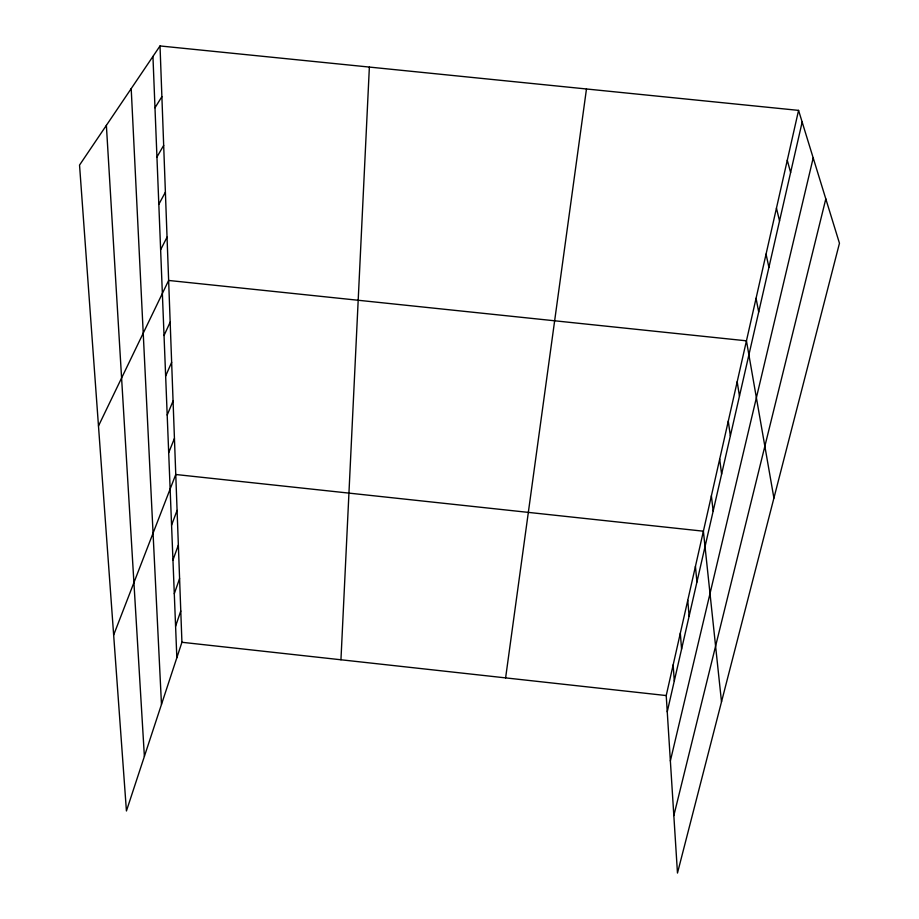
<?xml version="1.0" encoding="UTF-8"?>
<svg xmlns="http://www.w3.org/2000/svg" width="919" height="919" viewBox="0 0 919 919"><rect width="100%" height="100%" fill="white"/><g stroke="black" fill="none" stroke-linecap="round" stroke-linejoin="round"><path stroke-width="1.38" d="M340.949 659.773L369.369 67.076M505.611 677.889L586.471 88.982M798.565 110.383L839.461 243.248L677.475 873.05L666.218 695.557L798.565 110.383L160.021 45.95L79.539 165.087L126.431 810.96L181.928 642.278L160.021 45.95M667.24 711.788L802.161 122.043M670.365 760.909L813.2 157.919M673.834 815.567L825.813 198.895M175.586 626.253L180.767 610.951M174.3 593.708L179.584 578.568M172.956 560.027L178.355 545.07M171.577 525.163L177.08 510.401M113.657 634.995L175.759 474.503L703.391 531.193L721.507 701.863M168.694 452.699L174.438 438.42M167.201 415.055L173.059 401.04M165.65 376.02L171.646 362.304M164.042 335.515L170.164 322.144M98.482 425.957L168.637 280.456L746.446 340.823L773.913 498.109M160.63 249.761L167.051 237.159M158.826 204.317L165.397 192.174M156.942 157.023L163.674 145.386M154.989 107.764L161.882 96.679M181.928 642.278L666.218 695.557M787.284 160.274L790.616 172.519M776.452 208.142L779.542 220.905M766.055 254.126L768.916 267.36M756.061 298.319L758.703 311.978M737.187 381.741L739.462 396.123M728.273 421.166L730.364 435.859M719.68 459.167L721.61 474.124M711.386 495.812L713.167 511.033M695.43 566.38L696.935 582.026M687.745 600.348L689.124 616.167M680.324 633.168L681.576 649.136M673.156 664.874L674.293 681.002M106.374 125.363L144.386 756.371M131.199 88.615L161.48 704.425M152.945 56.427L176.839 657.728"/></g></svg>
